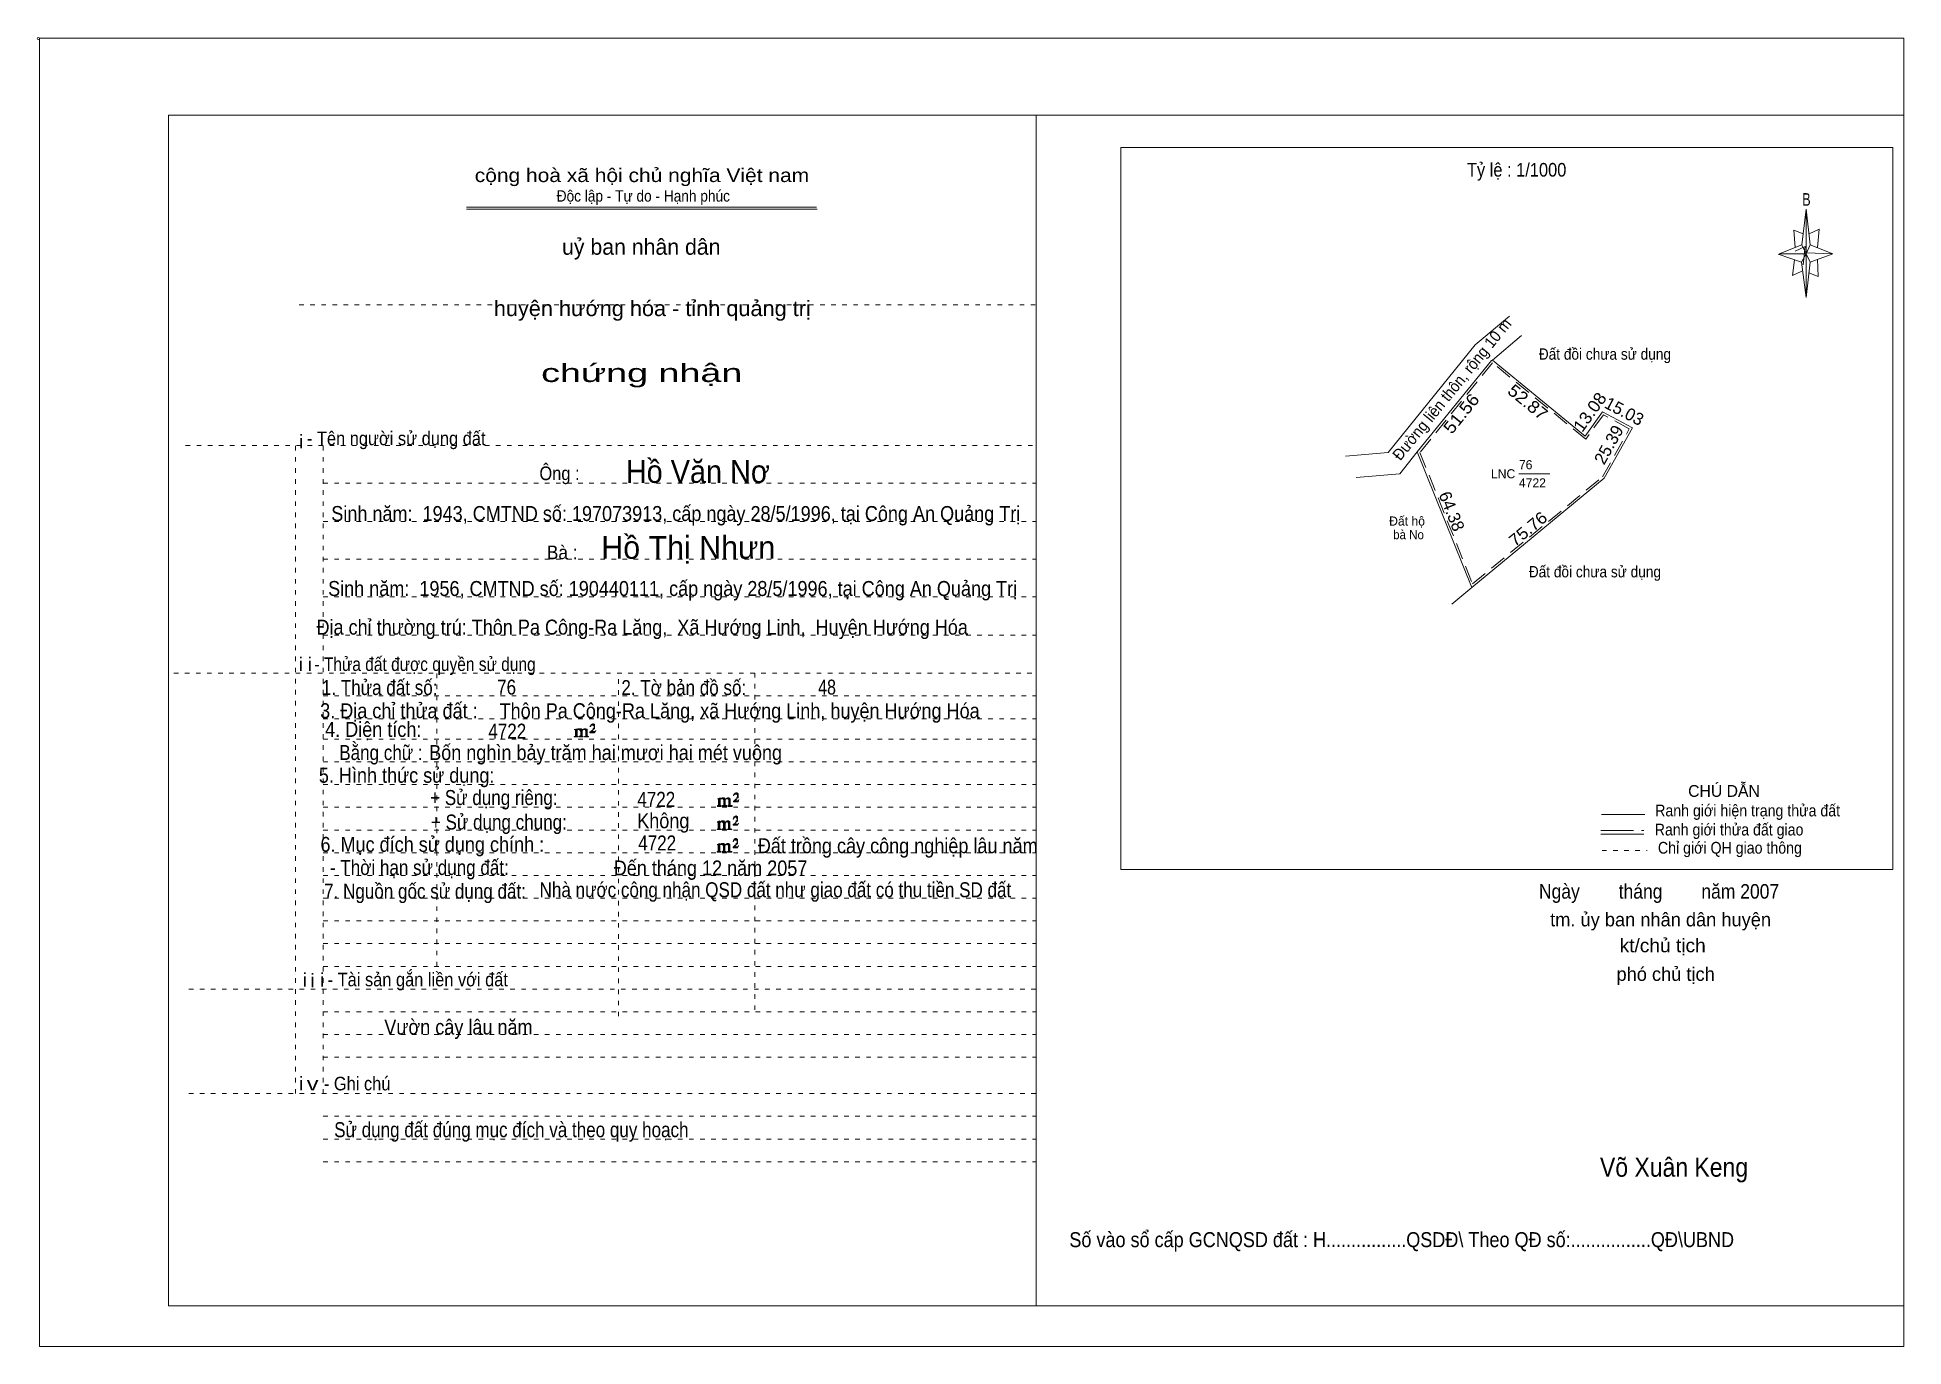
# Model space of a CAD drawing. Header units: centimetres. Extents: x -1.6 to 39.5, y -3.3 to 25.5.
import ezdxf
from ezdxf.enums import TextEntityAlignment as Align

# ---------------------------------------------------------------- set-up
doc = ezdxf.new("R2010")
doc.units = ezdxf.units.CM
doc.header["$LTSCALE"] = 0.12
for name, pattern in [('DOTTED', [1.5, 0.3, -1.2]), ('LONG_DASHED', [7.5, 6, -1.5]), ('MEDIUM_DASHED', [4.5, 3, -1.5])]:
    doc.linetypes.add(name, pattern=pattern)
for name, color, linetype, lineweight in [('1', 7, 'DOTTED', 13), ('10', 7, 'Continuous', 13), ('13', 7, 'Continuous', 13), ('4', 7, 'Continuous', 13), ('5', 7, 'Continuous', 13), ('50', 7, 'Continuous', 13)]:
    doc.layers.add(name, color=color, linetype=linetype, lineweight=lineweight)
doc.layers.add('30', color=7, linetype='Continuous')

msp = doc.modelspace()

# ---------------------------------------------------------------- hatches: boundary and pattern name
at = {"layer": '50'}
for points in [[(10.27, 10.13), (10.27, 10.12), (10.27, 10.11), (10.25, 10.11), (10.24, 10.11), (10.24, 10.1), (10.33, 10.1), (10.33, 10.11), (10.32, 10.11), (10.31, 10.11), (10.31, 10.12), (10.31, 10.13), (10.31, 10.24), (10.31, 10.25), (10.32, 10.26), (10.34, 10.26), (10.35, 10.26), (10.36, 10.26), (10.37, 10.25), (10.39, 10.22), (10.39, 10.13), (10.37, 10.12), (10.37, 10.11), (10.36, 10.11), (10.35, 10.11), (10.35, 10.1), (10.44, 10.1), (10.44, 10.11), (10.43, 10.11), (10.42, 10.11), (10.42, 10.12), (10.42, 10.13), (10.42, 10.24), (10.44, 10.26), (10.45, 10.26), (10.46, 10.26), (10.49, 10.26), (10.49, 10.25), (10.5, 10.24), (10.5, 10.22), (10.5, 10.13), (10.5, 10.12), (10.49, 10.11), (10.49, 10.11), (10.47, 10.11), (10.47, 10.1), (10.56, 10.1), (10.56, 10.11), (10.55, 10.11), (10.54, 10.11), (10.53, 10.12), (10.53, 10.13), (10.53, 10.2), (10.53, 10.25), (10.53, 10.26), (10.52, 10.27), (10.5, 10.28), (10.47, 10.28), (10.46, 10.28), (10.44, 10.27), (10.41, 10.25), (10.41, 10.26), (10.4, 10.28), (10.39, 10.28), (10.37, 10.28), (10.35, 10.28), (10.34, 10.28), (10.32, 10.26), (10.31, 10.26), (10.31, 10.25), (10.31, 10.25), (10.31, 10.26), (10.31, 10.28), (10.24, 10.26), (10.24, 10.26), (10.25, 10.26), (10.27, 10.25), (10.27, 10.24), (10.27, 10.23)], [(10.69, 10.19), (10.72, 10.24), (10.72, 10.24), (10.71, 10.22), (10.69, 10.22), (10.68, 10.22), (10.63, 10.22), (10.66, 10.26), (10.67, 10.27), (10.69, 10.28), (10.69, 10.3), (10.69, 10.32), (10.69, 10.34), (10.69, 10.35), (10.69, 10.37), (10.68, 10.38), (10.67, 10.38), (10.66, 10.39), (10.65, 10.39), (10.63, 10.38), (10.63, 10.38), (10.62, 10.37), (10.61, 10.35), (10.59, 10.33), (10.61, 10.33), (10.61, 10.35), (10.62, 10.35), (10.63, 10.36), (10.65, 10.36), (10.66, 10.36), (10.67, 10.35), (10.68, 10.35), (10.68, 10.32), (10.68, 10.3), (10.66, 10.28), (10.66, 10.26), (10.65, 10.25), (10.59, 10.2), (10.59, 10.19)], [(13.42, 8.61), (13.42, 8.6), (13.42, 8.59), (13.41, 8.59), (13.4, 8.59), (13.4, 8.57), (13.48, 8.57), (13.48, 8.59), (13.47, 8.59), (13.46, 8.59), (13.46, 8.6), (13.46, 8.61), (13.46, 8.72), (13.46, 8.73), (13.47, 8.74), (13.5, 8.74), (13.51, 8.74), (13.52, 8.74), (13.53, 8.73), (13.54, 8.69), (13.54, 8.61), (13.53, 8.6), (13.53, 8.59), (13.52, 8.59), (13.51, 8.59), (13.51, 8.57), (13.6, 8.57), (13.6, 8.59), (13.58, 8.59), (13.57, 8.59), (13.57, 8.6), (13.57, 8.61), (13.57, 8.72), (13.6, 8.74), (13.61, 8.74), (13.62, 8.74), (13.64, 8.74), (13.64, 8.73), (13.65, 8.72), (13.65, 8.69), (13.65, 8.61), (13.65, 8.6), (13.64, 8.59), (13.64, 8.59), (13.63, 8.59), (13.63, 8.57), (13.72, 8.57), (13.72, 8.59), (13.7, 8.59), (13.69, 8.59), (13.68, 8.6), (13.68, 8.61), (13.68, 8.68), (13.68, 8.73), (13.68, 8.74), (13.67, 8.75), (13.65, 8.76), (13.63, 8.76), (13.62, 8.76), (13.6, 8.75), (13.56, 8.73), (13.56, 8.74), (13.55, 8.76), (13.54, 8.76), (13.53, 8.76), (13.51, 8.76), (13.5, 8.76), (13.47, 8.74), (13.46, 8.74), (13.46, 8.73), (13.46, 8.73), (13.46, 8.74), (13.46, 8.76), (13.4, 8.74), (13.4, 8.74), (13.41, 8.74), (13.42, 8.73), (13.42, 8.72), (13.42, 8.71)], [(13.85, 8.67), (13.87, 8.72), (13.87, 8.72), (13.86, 8.69), (13.85, 8.69), (13.84, 8.69), (13.78, 8.69), (13.82, 8.74), (13.83, 8.75), (13.85, 8.76), (13.85, 8.78), (13.85, 8.79), (13.85, 8.82), (13.85, 8.83), (13.85, 8.85), (13.84, 8.86), (13.83, 8.86), (13.82, 8.87), (13.8, 8.87), (13.78, 8.86), (13.78, 8.86), (13.77, 8.85), (13.76, 8.83), (13.75, 8.81), (13.76, 8.81), (13.76, 8.83), (13.77, 8.83), (13.78, 8.84), (13.8, 8.84), (13.82, 8.84), (13.83, 8.83), (13.84, 8.83), (13.84, 8.79), (13.84, 8.78), (13.82, 8.76), (13.82, 8.74), (13.8, 8.73), (13.75, 8.68), (13.75, 8.67)], [(13.41, 8.09), (13.41, 8.08), (13.41, 8.07), (13.4, 8.07), (13.39, 8.07), (13.39, 8.06), (13.48, 8.06), (13.48, 8.07), (13.47, 8.07), (13.45, 8.07), (13.45, 8.08), (13.45, 8.09), (13.45, 8.2), (13.45, 8.21), (13.47, 8.23), (13.49, 8.23), (13.5, 8.23), (13.51, 8.23), (13.52, 8.21), (13.53, 8.18), (13.53, 8.09), (13.52, 8.08), (13.52, 8.07), (13.51, 8.07), (13.5, 8.07), (13.5, 8.06), (13.59, 8.06), (13.59, 8.07), (13.58, 8.07), (13.57, 8.07), (13.57, 8.08), (13.57, 8.09), (13.57, 8.2), (13.59, 8.23), (13.6, 8.23), (13.61, 8.23), (13.63, 8.23), (13.63, 8.21), (13.64, 8.2), (13.64, 8.18), (13.64, 8.09), (13.64, 8.08), (13.63, 8.07), (13.63, 8.07), (13.62, 8.07), (13.62, 8.06), (13.71, 8.06), (13.71, 8.07), (13.7, 8.07), (13.69, 8.07), (13.67, 8.08), (13.67, 8.09), (13.67, 8.17), (13.67, 8.21), (13.67, 8.23), (13.66, 8.24), (13.64, 8.25), (13.62, 8.25), (13.61, 8.25), (13.59, 8.24), (13.55, 8.21), (13.55, 8.23), (13.54, 8.25), (13.53, 8.25), (13.52, 8.25), (13.5, 8.25), (13.49, 8.25), (13.47, 8.23), (13.45, 8.23), (13.45, 8.21), (13.45, 8.21), (13.45, 8.23), (13.45, 8.25), (13.39, 8.23), (13.39, 8.23), (13.4, 8.23), (13.41, 8.21), (13.41, 8.2), (13.41, 8.19)], [(13.84, 8.16), (13.86, 8.2), (13.86, 8.2), (13.85, 8.18), (13.84, 8.18), (13.83, 8.18), (13.77, 8.18), (13.81, 8.23), (13.82, 8.24), (13.84, 8.25), (13.84, 8.27), (13.84, 8.28), (13.84, 8.3), (13.84, 8.31), (13.84, 8.34), (13.83, 8.35), (13.82, 8.35), (13.81, 8.36), (13.8, 8.36), (13.77, 8.35), (13.77, 8.35), (13.76, 8.34), (13.75, 8.31), (13.74, 8.29), (13.75, 8.29), (13.75, 8.31), (13.76, 8.31), (13.77, 8.33), (13.8, 8.33), (13.81, 8.33), (13.82, 8.31), (13.83, 8.31), (13.83, 8.28), (13.83, 8.27), (13.81, 8.25), (13.81, 8.23), (13.8, 8.21), (13.74, 8.17), (13.74, 8.16)], [(13.84, 7.66), (13.86, 7.71), (13.86, 7.71), (13.85, 7.68), (13.84, 7.68), (13.83, 7.68), (13.77, 7.68), (13.81, 7.73), (13.82, 7.74), (13.84, 7.75), (13.84, 7.77), (13.84, 7.78), (13.84, 7.81), (13.84, 7.82), (13.84, 7.84), (13.83, 7.85), (13.82, 7.85), (13.81, 7.86), (13.79, 7.86), (13.77, 7.85), (13.77, 7.85), (13.76, 7.84), (13.75, 7.82), (13.74, 7.8), (13.75, 7.8), (13.75, 7.82), (13.76, 7.82), (13.77, 7.83), (13.79, 7.83), (13.81, 7.83), (13.82, 7.82), (13.83, 7.82), (13.83, 7.78), (13.83, 7.77), (13.81, 7.75), (13.81, 7.73), (13.79, 7.72), (13.74, 7.67), (13.74, 7.66)], [(13.41, 7.6), (13.41, 7.59), (13.41, 7.58), (13.4, 7.58), (13.39, 7.58), (13.39, 7.56), (13.47, 7.56), (13.47, 7.58), (13.46, 7.58), (13.45, 7.58), (13.45, 7.59), (13.45, 7.6), (13.45, 7.71), (13.45, 7.72), (13.46, 7.73), (13.49, 7.73), (13.5, 7.73), (13.51, 7.73), (13.52, 7.72), (13.53, 7.68), (13.53, 7.6), (13.52, 7.59), (13.52, 7.58), (13.51, 7.58), (13.5, 7.58), (13.5, 7.56), (13.59, 7.56), (13.59, 7.58), (13.57, 7.58), (13.56, 7.58), (13.56, 7.59), (13.56, 7.6), (13.56, 7.71), (13.59, 7.73), (13.6, 7.73), (13.61, 7.73), (13.63, 7.73), (13.63, 7.72), (13.64, 7.71), (13.64, 7.68), (13.64, 7.6), (13.64, 7.59), (13.63, 7.58), (13.63, 7.58), (13.62, 7.58), (13.62, 7.56), (13.71, 7.56), (13.71, 7.58), (13.69, 7.58), (13.68, 7.58), (13.67, 7.59), (13.67, 7.6), (13.67, 7.67), (13.67, 7.72), (13.67, 7.73), (13.66, 7.74), (13.64, 7.75), (13.62, 7.75), (13.61, 7.75), (13.59, 7.74), (13.55, 7.72), (13.55, 7.73), (13.54, 7.75), (13.53, 7.75), (13.52, 7.75), (13.5, 7.75), (13.49, 7.75), (13.46, 7.73), (13.45, 7.73), (13.45, 7.72), (13.45, 7.72), (13.45, 7.73), (13.45, 7.75), (13.39, 7.73), (13.39, 7.73), (13.4, 7.73), (13.41, 7.72), (13.41, 7.71), (13.41, 7.7)]]:
    msp.add_hatch(color=256, dxfattribs=at).paths.add_polyline_path(points)

# ---------------------------------------------------------------- linework, layer by layer
at = {"layer": '1', "linetype": 'Continuous'}
for p, q in [((1.31, -2.42), (1.31, 23.78)), ((1.31, 23.78), (39.51, 23.78)), ((20.41, -2.42), (20.41, 23.78)), ((39.51, -2.42), (39.51, 23.78)), ((7.87, 21.76), (15.58, 21.76)), ((7.87, 21.71), (15.59, 21.71)), ((37.26, 20.55), (36.75, 20.72)), ((1.31, -2.42), (39.51, -2.42))]:
    msp.add_line(p, q, dxfattribs=at)
at = {"layer": '1'}
for p, q in [((4.19, 19.61), (20.41, 19.61)), ((1.69, 16.51), (20.41, 16.51)), ((4.11, 2.25), (4.11, 16.51)), ((4.72, 2.25), (4.72, 16.51)), ((4.72, 15.68), (20.41, 15.68)), ((4.72, 14.84), (20.41, 14.84)), ((4.72, 14.01), (20.41, 14.01)), ((4.72, 13.18), (20.41, 13.18)), ((4.72, 12.34), (20.41, 12.34)), ((1.43, 11.5), (20.41, 11.5)), ((7.22, 5.05), (7.22, 11.5)), ((11.22, 3.95), (11.22, 11.5)), ((14.22, 4.09), (14.22, 11.5)), ((4.72, 11), (20.41, 11)), ((4.72, 10.5), (20.41, 10.5)), ((4.72, 10.05), (20.41, 10.05)), ((4.72, 9.55), (20.41, 9.55)), ((4.72, 9.05), (20.41, 9.05)), ((4.72, 8.55), (20.41, 8.55)), ((4.72, 8.05), (20.41, 8.05)), ((4.72, 7.55), (20.41, 7.55)), ((4.72, 7.05), (20.41, 7.05)), ((4.72, 6.55), (20.41, 6.55)), ((4.72, 6.05), (20.41, 6.05)), ((4.72, 5.55), (20.41, 5.55)), ((4.72, 5.05), (20.41, 5.05)), ((1.76, 4.55), (20.41, 4.55)), ((4.72, 4.05), (20.41, 4.05)), ((4.72, 3.55), (20.41, 3.55)), ((4.72, 3.05), (20.41, 3.05)), ((1.76, 2.25), (20.41, 2.25)), ((4.72, 1.75), (20.41, 1.75)), ((4.72, 1.25), (20.41, 1.25)), ((4.72, 0.75), (20.41, 0.75))]:
    msp.add_line(p, q, dxfattribs=at)
at = {"layer": '1', "linetype": 'Continuous'}
msp.add_lwpolyline([(-1.53, -3.32), (39.51, -3.32), (39.51, 25.48), (-1.53, 25.48)], close=True, dxfattribs=at)
msp.add_lwpolyline([(37.27, 20.35), (37.06, 20.25), (37.11, 20.6)], dxfattribs=at)
at = {"layer": '10'}
for p, q in [((30.46, 18.39), (31.1, 18.93)), ((27.22, 16.28), (28.16, 16.36)), ((28.8, 16.37), (28.42, 15.89)), ((28.8, 16.37), (30, 13.39)), ((27.46, 15.81), (28.42, 15.89)), ((29.56, 13.02), (30, 13.39))]:
    msp.add_line(p, q, dxfattribs=at)
at = {"layer": '10', "linetype": 'MEDIUM_DASHED'}
for p, q in [((30.46, 18.33), (28.86, 16.36)), ((28.86, 16.36), (30.02, 13.47))]:
    msp.add_line(p, q, dxfattribs=at)
at = {"layer": '10'}
for points in [[(30.83, 19.36), (30.08, 18.73), (28.16, 16.36)], [(30.46, 18.39), (30.44, 18.38), (28.8, 16.37)], [(30, 13.39), (32.92, 15.79), (33.54, 16.9), (32.88, 17.25), (32.5, 16.72), (30.46, 18.39)]]:
    msp.add_lwpolyline(points, dxfattribs=at)
at = {"layer": '10', "linetype": 'MEDIUM_DASHED'}
msp.add_lwpolyline([(30.02, 13.47), (32.88, 15.82), (33.47, 16.88), (32.9, 17.19), (32.51, 16.65), (30.46, 18.33)], dxfattribs=at)
at = {"layer": '13'}
msp.add_line((31.04, 15.89), (31.72, 15.89), dxfattribs=at)
at = {"layer": '4'}
for p, q in [((32.86, 8.39), (33.81, 8.39)), ((32.84, 7.96), (33.79, 7.96))]:
    msp.add_line(p, q, dxfattribs=at)
at = {"layer": '4', "linetype": 'LONG_DASHED'}
msp.add_line((32.84, 8.04), (33.79, 8.04), dxfattribs=at)
at = {"layer": '4', "linetype": 'DOTTED'}
msp.add_line((32.87, 7.6), (33.86, 7.6), dxfattribs=at)
at = {"layer": '4'}
msp.add_lwpolyline([(22.28, 23.07), (39.27, 23.07), (39.27, 7.18), (22.28, 7.18)], close=True, dxfattribs=at)
msp.add_circle((-1.55, 25.47), 0.025, dxfattribs=at)
at = {"layer": '5'}
for p, q in [((37.27, 20.93), (37.36, 21.71)), ((37.45, 20.55), (37.36, 19.77)), ((37.45, 20.93), (37.95, 20.73)), ((37.61, 20.61), (37.63, 20.23)), ((37.63, 20.23), (37.42, 20.31))]:
    msp.add_line(p, q, dxfattribs=at)
for points in [[(37.36, 21.71), (37.45, 20.93), (37.36, 20.73)], [(37.36, 20.73), (36.77, 20.73), (37.27, 20.93), (37.45, 20.55), (37.95, 20.73), (37.36, 20.75)], [(37.36, 20.73), (37.36, 19.77), (37.26, 20.55)]]:
    msp.add_lwpolyline(points, close=True, dxfattribs=at)
for points in [[(37.3, 21.17), (37.09, 21.25), (37.12, 20.87)], [(37.43, 21.17), (37.65, 21.27), (37.61, 20.87)], [(37.36, 20.73), (37.27, 20.93), (36.77, 20.73)], [(37.12, 20.79), (37.34, 20.89), (37.3, 20.49)], [(37.36, 20.73), (37.45, 20.55), (37.95, 20.73)]]:
    msp.add_lwpolyline(points, dxfattribs=at)
at = {"layer": '50'}
for points in [[(10.27, 10.13), (10.27, 10.12), (10.27, 10.11), (10.25, 10.11), (10.24, 10.11), (10.24, 10.1), (10.33, 10.1), (10.33, 10.11), (10.32, 10.11), (10.31, 10.11), (10.31, 10.12), (10.31, 10.13), (10.31, 10.24), (10.31, 10.25), (10.32, 10.26), (10.34, 10.26), (10.35, 10.26), (10.36, 10.26), (10.37, 10.25), (10.39, 10.22), (10.39, 10.13), (10.37, 10.12), (10.37, 10.11), (10.36, 10.11), (10.35, 10.11), (10.35, 10.1), (10.44, 10.1), (10.44, 10.11), (10.43, 10.11), (10.42, 10.11), (10.42, 10.12), (10.42, 10.13), (10.42, 10.24), (10.44, 10.26), (10.45, 10.26), (10.46, 10.26), (10.49, 10.26), (10.49, 10.25), (10.5, 10.24), (10.5, 10.22), (10.5, 10.13), (10.5, 10.12), (10.49, 10.11), (10.49, 10.11), (10.47, 10.11), (10.47, 10.1), (10.56, 10.1), (10.56, 10.11), (10.55, 10.11), (10.54, 10.11), (10.53, 10.12), (10.53, 10.13), (10.53, 10.2), (10.53, 10.25), (10.53, 10.26), (10.52, 10.27), (10.5, 10.28), (10.47, 10.28), (10.46, 10.28), (10.44, 10.27), (10.41, 10.25), (10.41, 10.26), (10.4, 10.28), (10.39, 10.28), (10.37, 10.28), (10.35, 10.28), (10.34, 10.28), (10.32, 10.26), (10.31, 10.26), (10.31, 10.25), (10.31, 10.25), (10.31, 10.26), (10.31, 10.28), (10.24, 10.26), (10.24, 10.26), (10.25, 10.26), (10.27, 10.25), (10.27, 10.24), (10.27, 10.23)], [(10.69, 10.19), (10.72, 10.24), (10.72, 10.24), (10.71, 10.22), (10.69, 10.22), (10.68, 10.22), (10.63, 10.22), (10.66, 10.26), (10.67, 10.27), (10.69, 10.28), (10.69, 10.3), (10.69, 10.32), (10.69, 10.34), (10.69, 10.35), (10.69, 10.37), (10.68, 10.38), (10.67, 10.38), (10.66, 10.39), (10.65, 10.39), (10.63, 10.38), (10.63, 10.38), (10.62, 10.37), (10.61, 10.35), (10.59, 10.33), (10.61, 10.33), (10.61, 10.35), (10.62, 10.35), (10.63, 10.36), (10.65, 10.36), (10.66, 10.36), (10.67, 10.35), (10.68, 10.35), (10.68, 10.32), (10.68, 10.3), (10.66, 10.28), (10.66, 10.26), (10.65, 10.25), (10.59, 10.2), (10.59, 10.19)], [(13.42, 8.61), (13.42, 8.6), (13.42, 8.59), (13.41, 8.59), (13.4, 8.59), (13.4, 8.57), (13.48, 8.57), (13.48, 8.59), (13.47, 8.59), (13.46, 8.59), (13.46, 8.6), (13.46, 8.61), (13.46, 8.72), (13.46, 8.73), (13.47, 8.74), (13.5, 8.74), (13.51, 8.74), (13.52, 8.74), (13.53, 8.73), (13.54, 8.69), (13.54, 8.61), (13.53, 8.6), (13.53, 8.59), (13.52, 8.59), (13.51, 8.59), (13.51, 8.57), (13.6, 8.57), (13.6, 8.59), (13.58, 8.59), (13.57, 8.59), (13.57, 8.6), (13.57, 8.61), (13.57, 8.72), (13.6, 8.74), (13.61, 8.74), (13.62, 8.74), (13.64, 8.74), (13.64, 8.73), (13.65, 8.72), (13.65, 8.69), (13.65, 8.61), (13.65, 8.6), (13.64, 8.59), (13.64, 8.59), (13.63, 8.59), (13.63, 8.57), (13.72, 8.57), (13.72, 8.59), (13.7, 8.59), (13.69, 8.59), (13.68, 8.6), (13.68, 8.61), (13.68, 8.68), (13.68, 8.73), (13.68, 8.74), (13.67, 8.75), (13.65, 8.76), (13.63, 8.76), (13.62, 8.76), (13.6, 8.75), (13.56, 8.73), (13.56, 8.74), (13.55, 8.76), (13.54, 8.76), (13.53, 8.76), (13.51, 8.76), (13.5, 8.76), (13.47, 8.74), (13.46, 8.74), (13.46, 8.73), (13.46, 8.73), (13.46, 8.74), (13.46, 8.76), (13.4, 8.74), (13.4, 8.74), (13.41, 8.74), (13.42, 8.73), (13.42, 8.72), (13.42, 8.71)], [(13.85, 8.67), (13.87, 8.72), (13.87, 8.72), (13.86, 8.69), (13.85, 8.69), (13.84, 8.69), (13.78, 8.69), (13.82, 8.74), (13.83, 8.75), (13.85, 8.76), (13.85, 8.78), (13.85, 8.79), (13.85, 8.82), (13.85, 8.83), (13.85, 8.85), (13.84, 8.86), (13.83, 8.86), (13.82, 8.87), (13.8, 8.87), (13.78, 8.86), (13.78, 8.86), (13.77, 8.85), (13.76, 8.83), (13.75, 8.81), (13.76, 8.81), (13.76, 8.83), (13.77, 8.83), (13.78, 8.84), (13.8, 8.84), (13.82, 8.84), (13.83, 8.83), (13.84, 8.83), (13.84, 8.79), (13.84, 8.78), (13.82, 8.76), (13.82, 8.74), (13.8, 8.73), (13.75, 8.68), (13.75, 8.67)], [(13.41, 8.09), (13.41, 8.08), (13.41, 8.07), (13.4, 8.07), (13.39, 8.07), (13.39, 8.06), (13.48, 8.06), (13.48, 8.07), (13.47, 8.07), (13.45, 8.07), (13.45, 8.08), (13.45, 8.09), (13.45, 8.2), (13.45, 8.21), (13.47, 8.23), (13.49, 8.23), (13.5, 8.23), (13.51, 8.23), (13.52, 8.21), (13.53, 8.18), (13.53, 8.09), (13.52, 8.08), (13.52, 8.07), (13.51, 8.07), (13.5, 8.07), (13.5, 8.06), (13.59, 8.06), (13.59, 8.07), (13.58, 8.07), (13.57, 8.07), (13.57, 8.08), (13.57, 8.09), (13.57, 8.2), (13.59, 8.23), (13.6, 8.23), (13.61, 8.23), (13.63, 8.23), (13.63, 8.21), (13.64, 8.2), (13.64, 8.18), (13.64, 8.09), (13.64, 8.08), (13.63, 8.07), (13.63, 8.07), (13.62, 8.07), (13.62, 8.06), (13.71, 8.06), (13.71, 8.07), (13.7, 8.07), (13.69, 8.07), (13.67, 8.08), (13.67, 8.09), (13.67, 8.17), (13.67, 8.21), (13.67, 8.23), (13.66, 8.24), (13.64, 8.25), (13.62, 8.25), (13.61, 8.25), (13.59, 8.24), (13.55, 8.21), (13.55, 8.23), (13.54, 8.25), (13.53, 8.25), (13.52, 8.25), (13.5, 8.25), (13.49, 8.25), (13.47, 8.23), (13.45, 8.23), (13.45, 8.21), (13.45, 8.21), (13.45, 8.23), (13.45, 8.25), (13.39, 8.23), (13.39, 8.23), (13.4, 8.23), (13.41, 8.21), (13.41, 8.2), (13.41, 8.19)], [(13.84, 8.16), (13.86, 8.2), (13.86, 8.2), (13.85, 8.18), (13.84, 8.18), (13.83, 8.18), (13.77, 8.18), (13.81, 8.23), (13.82, 8.24), (13.84, 8.25), (13.84, 8.27), (13.84, 8.28), (13.84, 8.3), (13.84, 8.31), (13.84, 8.34), (13.83, 8.35), (13.82, 8.35), (13.81, 8.36), (13.8, 8.36), (13.77, 8.35), (13.77, 8.35), (13.76, 8.34), (13.75, 8.31), (13.74, 8.29), (13.75, 8.29), (13.75, 8.31), (13.76, 8.31), (13.77, 8.33), (13.8, 8.33), (13.81, 8.33), (13.82, 8.31), (13.83, 8.31), (13.83, 8.28), (13.83, 8.27), (13.81, 8.25), (13.81, 8.23), (13.8, 8.21), (13.74, 8.17), (13.74, 8.16)], [(13.84, 7.66), (13.86, 7.71), (13.86, 7.71), (13.85, 7.68), (13.84, 7.68), (13.83, 7.68), (13.77, 7.68), (13.81, 7.73), (13.82, 7.74), (13.84, 7.75), (13.84, 7.77), (13.84, 7.78), (13.84, 7.81), (13.84, 7.82), (13.84, 7.84), (13.83, 7.85), (13.82, 7.85), (13.81, 7.86), (13.79, 7.86), (13.77, 7.85), (13.77, 7.85), (13.76, 7.84), (13.75, 7.82), (13.74, 7.8), (13.75, 7.8), (13.75, 7.82), (13.76, 7.82), (13.77, 7.83), (13.79, 7.83), (13.81, 7.83), (13.82, 7.82), (13.83, 7.82), (13.83, 7.78), (13.83, 7.77), (13.81, 7.75), (13.81, 7.73), (13.79, 7.72), (13.74, 7.67), (13.74, 7.66)], [(13.41, 7.6), (13.41, 7.59), (13.41, 7.58), (13.4, 7.58), (13.39, 7.58), (13.39, 7.56), (13.47, 7.56), (13.47, 7.58), (13.46, 7.58), (13.45, 7.58), (13.45, 7.59), (13.45, 7.6), (13.45, 7.71), (13.45, 7.72), (13.46, 7.73), (13.49, 7.73), (13.5, 7.73), (13.51, 7.73), (13.52, 7.72), (13.53, 7.68), (13.53, 7.6), (13.52, 7.59), (13.52, 7.58), (13.51, 7.58), (13.5, 7.58), (13.5, 7.56), (13.59, 7.56), (13.59, 7.58), (13.57, 7.58), (13.56, 7.58), (13.56, 7.59), (13.56, 7.6), (13.56, 7.71), (13.59, 7.73), (13.6, 7.73), (13.61, 7.73), (13.63, 7.73), (13.63, 7.72), (13.64, 7.71), (13.64, 7.68), (13.64, 7.6), (13.64, 7.59), (13.63, 7.58), (13.63, 7.58), (13.62, 7.58), (13.62, 7.56), (13.71, 7.56), (13.71, 7.58), (13.69, 7.58), (13.68, 7.58), (13.67, 7.59), (13.67, 7.6), (13.67, 7.67), (13.67, 7.72), (13.67, 7.73), (13.66, 7.74), (13.64, 7.75), (13.62, 7.75), (13.61, 7.75), (13.59, 7.74), (13.55, 7.72), (13.55, 7.73), (13.54, 7.75), (13.53, 7.75), (13.52, 7.75), (13.5, 7.75), (13.49, 7.75), (13.46, 7.73), (13.45, 7.73), (13.45, 7.72), (13.45, 7.72), (13.45, 7.73), (13.45, 7.75), (13.39, 7.73), (13.39, 7.73), (13.4, 7.73), (13.41, 7.72), (13.41, 7.71), (13.41, 7.7)]]:
    msp.add_lwpolyline(points, close=True, dxfattribs=at)

# ---------------------------------------------------------------- texts
at = {"layer": '1'}
for s, height, width, p in [('cộng hoà xã hội chủ nghĩa Việt nam', 0.3, 1.15, (11.735, 22.31)), ('Độc lập - Tự do - Hạnh phúc', 0.25, 0.9, (11.765, 21.88)), ('chứng nhận', 0.4, 1.55, (11.73, 17.91)), ('- Tên người sử dụng đất', 0.3, 0.9, (6.325, 16.52)), ('- Thửa đất được quyền sử dụng', 0.3, 0.85, (6.96, 11.55)), ('- Tài sản gắn liền với đất ', 0.3, 0.9, (6.85, 4.61)), ('v', 0.3, 1.3, (4.485, 2.32)), ('- Ghi chú', 0.3, 0.9, (5.465, 2.32))]:
    msp.add_text(s, height=height, dxfattribs=dict(at, width=width)).set_placement(p, align=Align.CENTER)
for s, height, p in [('uỷ ban nhân dân', 0.35, (11.72, 20.71)), ('i', 0.3, (4.235, 16.45)), ('i', 0.3, (4.225, 11.55)), ('i', 0.3, (4.425, 11.55)), ('i', 0.3, (4.315, 4.6)), ('i', 0.3, (4.485, 4.59)), ('i', 0.3, (4.695, 4.6)), ('i', 0.3, (4.235, 2.32))]:
    msp.add_text(s, height=height, dxfattribs=at).set_placement(p, align=Align.CENTER)
at = {"layer": '10'}
for s, height, width, p in [('Tỷ lệ : 1/1000', 0.3, 0.9, (30.99, 22.43)), ('Đất đồi chưa sử dụng ', 0.25, 0.9, (32.975, 18.4)), ('Hồ Văn Nơ', 0.5, 0.95, (12.965, 15.69)), ('bà No', 0.2, 0.95, (28.61, 14.45)), ('Đất đồi chưa sử dụng ', 0.25, 0.9, (32.755, 13.61)), ('Võ Xuân Keng', 0.42, 0.9, (34.455, 0.42))]:
    msp.add_text(s, height=height, dxfattribs=dict(at, width=width)).set_placement(p, align=Align.CENTER)
at = {"layer": '10', "width": 0.95}
msp.add_text('Đường liên thôn, rộng 10 m ', height=0.25, rotation=50.788, dxfattribs=at).set_placement((29.689, 17.706), align=Align.CENTER)
at = {"layer": '10'}
for s, p in [('76', (31.04, 15.99)), ('4722', (31.04, 15.59))]:
    msp.add_text(s, height=0.2, dxfattribs=at).set_placement(p)
msp.add_text('LNC', height=0.2, dxfattribs=at).set_placement((30.96, 15.79), align=Align.RIGHT)
for s, height, p in [('Đất hộ ', 0.2, (28.615, 14.75)), ('Hồ Thị Nhưn', 0.5, (12.755, 14.02))]:
    msp.add_text(s, height=height, dxfattribs=at).set_placement(p, align=Align.CENTER)
at = {"layer": '30'}
for s, height, rotation, width, p in [('52.87', 0.27, 320.795, 1.1, (31.15, 17.362)), ('13.08', 0.27, 54.304, 1.05, (32.711, 17.171)), ('51.56', 0.27, 50.951, 1.1, (29.876, 17.13)), ('75.76', 0.26, 39.472, 1.1, (31.322, 14.577))]:
    msp.add_text(s, height=height, rotation=rotation, dxfattribs=dict(at, width=width)).set_placement(p, align=Align.CENTER)
for s, rotation, p in [('15.03', 332.241, (33.297, 17.146)), ('25.39', 60.82, (33.136, 16.464)), ('64.38', 291.783, (29.436, 15.015))]:
    msp.add_text(s, height=0.27, rotation=rotation, dxfattribs=at).set_placement(p, align=Align.CENTER)
at = {"layer": '4'}
msp.add_text('CHÚ DẪN', height=0.2591, dxfattribs=at).set_placement((35.555, 8.78), align=Align.CENTER)
at = {"layer": '4', "width": 0.9}
for s, p in [('Ranh giới hiện trạng thửa đất', (36.075, 8.35)), ('Ranh giới thửa đất giao ', (35.71, 7.93)), ('Chỉ giới QH giao thông', (35.685, 7.53))]:
    msp.add_text(s, height=0.2591, dxfattribs=at).set_placement(p, align=Align.CENTER)
at = {"layer": '5', "width": 0.75}
msp.add_text('B', height=0.276, dxfattribs=at).set_placement((37.37, 21.79), align=Align.CENTER)
at = {"layer": '50'}
for s, height, width, p in [('  huyện hướng hóa - tỉnh quảng trị', 0.34, 1.05, (11.83, 19.36)), ('Ông :', 0.3, 0.9, (9.92, 15.75)), ('Sinh năm:  1943, CMTND số: 197073913, cấp ngày 28/5/1996, tại Công An Quảng Trị', 0.33, 0.9, (12.48, 14.85)), ('Bà :', 0.3, 0.95, (9.98, 14.01)), ('Sinh năm:  1956, CMTND số: 190440111, cấp ngày 28/5/1996, tại Công An Quảng Trị', 0.33, 0.9, (12.41, 13.2)), ('Địa chỉ thường trú: Thôn Pa Công-Ra Lăng,  Xã Hướng Linh,  Huyện Hướng Hóa', 0.33, 0.9, (11.74, 12.35)), ('1. Thửa đất số:  ', 0.33, 0.85, (6.065, 11.02)), ('76', 0.33, 0.85, (8.755, 11.03)), ('2. Tờ bản đồ số:  ', 0.33, 0.85, (12.76, 11.02)), ('48', 0.33, 0.8, (15.81, 11.03)), ('3. Địa chỉ thửa đất : ', 0.33, 0.9, (6.44, 10.51)), ('Thôn Pa Công-Ra Lăng, xã Hướng Linh, huyện Hướng Hóa', 0.33, 0.9, (13.885, 10.51)), ('4. Diện tích: ', 0.33, 0.9, (5.875, 10.1)), ('4722', 0.33, 0.85, (8.77, 10.06)), ('Bằng chữ :', 0.33, 0.85, (5.99, 9.59)), ('Bốn nghìn bảy trăm hai mươi hai mét vuông', 0.33, 0.9, (10.935, 9.59)), ('5. Hình thức sử dụng:', 0.33, 0.9, (6.555, 9.09)), ('+ Sử dụng riêng:', 0.33, 0.85, (8.475, 8.6)), ('4722', 0.33, 0.85, (12.05, 8.56)), ('+ Sử dụng chung:', 0.33, 0.85, (8.585, 8.06)), ('Không', 0.33, 0.9, (12.205, 8.09)), ('6. Mục đích sử dụng chính :', 0.33, 0.9, (7.12, 7.57)), ('4722', 0.33, 0.85, (12.07, 7.6)), ('Đất trồng cây công nghiệp lâu năm', 0.33, 0.9, (17.365, 7.54)), ('- Thời hạn sử dụng đất:', 0.33, 0.85, (6.835, 7.06)), ('Đến tháng 12 năm 2057', 0.33, 0.9, (13.245, 7.05)), ('7. Nguồn gốc sử dụng đất:', 0.33, 0.85, (6.96, 6.54)), ('Nhà nước công nhận QSD đất như giao đất có thu tiền SD đất ', 0.33, 0.85, (14.725, 6.57)), ('Ngày        tháng        năm 2007', 0.32, 0.9, (34.125, 6.54)), ('kt/chủ tịch', 0.3, 1.05, (34.205, 5.36)), ('Vườn cây lâu năm', 0.33, 0.9, (7.695, 3.55)), ('Sử dụng đất đúng mục đích và theo quy hoạch', 0.33, 0.85, (8.86, 1.29)), ('Số vào sổ cấp GCNQSD đất : H................QSDĐ\\ Theo QĐ số:................QĐ\\UBND', 0.33, 0.9, (28.46, -1.13))]:
    msp.add_text(s, height=height, dxfattribs=dict(at, width=width)).set_placement(p, align=Align.CENTER)
for s, p in [('tm. ủy ban nhân dân huyện ', (34.215, 5.93)), ('phó chủ tịch', (34.27, 4.73))]:
    msp.add_text(s, height=0.3, dxfattribs=at).set_placement(p, align=Align.CENTER)

doc.saveas('drawing.dxf')
